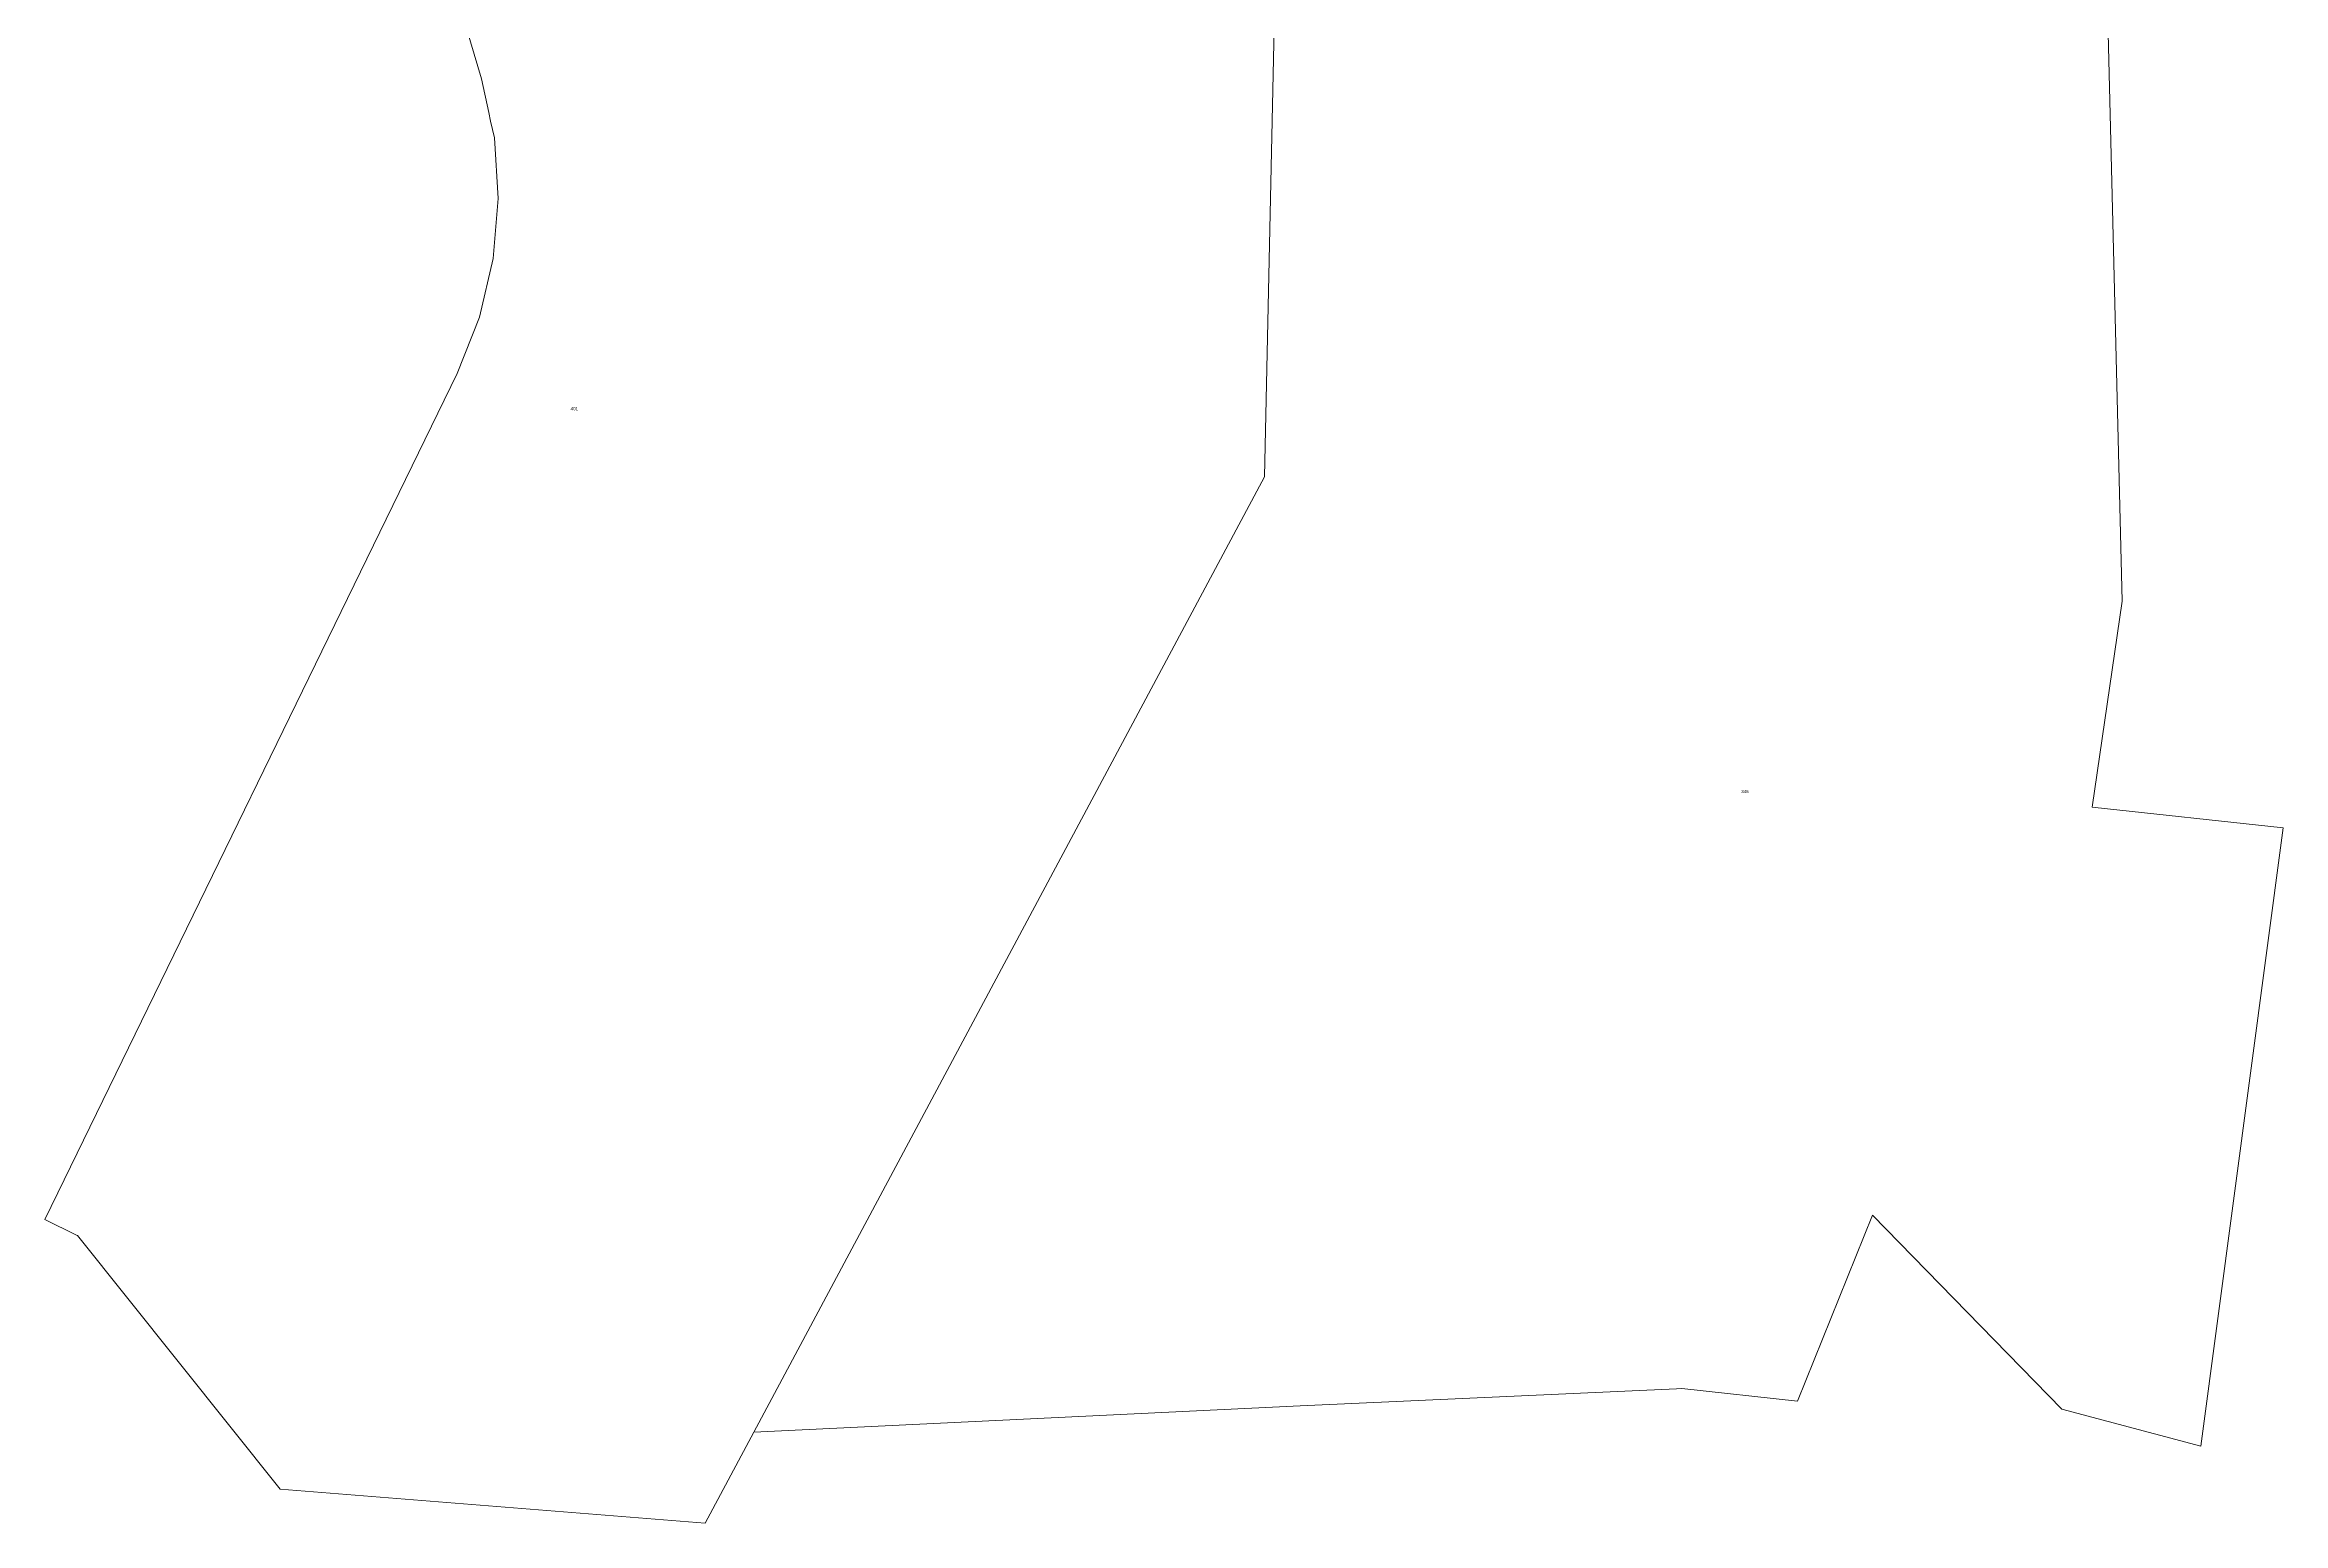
# Model space of a CAD drawing. Header units: metres. Extents: x 256900 to 260596, y 6180686 to 6182802.
# Drawn here: x 258134 to 259398, y 6180686 to 6181521 of the extents above; entities that cross this region are included whole.
import ezdxf

# ---------------------------------------------------------------- set-up
doc = ezdxf.new("R2010")
doc.units = ezdxf.units.M
doc.layers.add('Cadastre Land Parcels_SP_EXT', color=9, linetype='Continuous', lineweight=5)
doc.styles.get("Standard").update_dxf_attribs({"font": 'arial.ttf'})

msp = doc.modelspace()

# ---------------------------------------------------------------- linework, layer by layer
at = {"layer": 'Cadastre Land Parcels_SP_EXT', "linetype": 'Continuous'}
msp.add_lwpolyline([(258361.5, 6181566), (258380.7, 6181501.3), (258384.8, 6181482.3), (258385.9, 6181477.3), (258388, 6181467.9), (258390.2, 6181433.8), (258387.4, 6181399.8), (258379.6, 6181366.6), (258367, 6181334.8), (258134.1, 6180857.1), (258152.1, 6180848.3), (258152.1, 6180848.3), (258152.5, 6180848.1), (258267, 6180704.7), (258507, 6180685.5), (258534.5, 6180737), (258534.5, 6180737), (258823, 6181276.5), (258831, 6181652.7)], dxfattribs=at)
msp.add_lwpolyline([(259034.7, 6181571), (259010.4, 6181574.4), (258831, 6181652.7), (258823, 6181276.5), (258534.5, 6180737), (258843.1, 6180751.9), (259055.6, 6180761.5), (259058.7, 6180761.6), (259123.9, 6180754.5), (259166.3, 6180859.5), (259273.3, 6180750), (259351.8, 6180729.1), (259398.3, 6181078.2), (259290.4, 6181090), (259307.3, 6181206.2), (259298.6, 6181557.7), (259166.4, 6181552.5), (259034.7, 6181571)], close=True, dxfattribs=at)

# ---------------------------------------------------------------- texts
at = {"layer": 'Cadastre Land Parcels_SP_EXT'}
for s, p in [('401', (258431.1, 6181314.1)), ('345', (259092.2, 6181097.9))]:
    msp.add_text(s, height=1.8, dxfattribs=at).set_placement(p)

doc.saveas('drawing.dxf')
